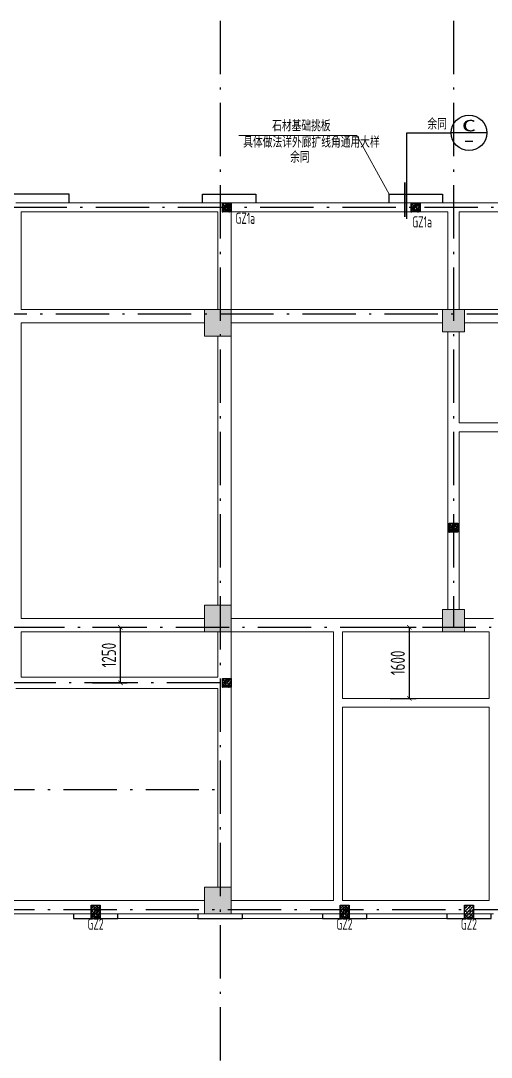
# Model space of a CAD drawing. Extents: x 169490 to 7584583, y -2399407 to 1374371.
# Drawn here: x 628908 to 639496, y 817704 to 841029 of the extents above; entities that cross this region are included whole.
import ezdxf
from ezdxf.enums import TextEntityAlignment as Align

# ---------------------------------------------------------------- set-up
doc = ezdxf.new("R2010")
doc.units = 0
doc.header["$LTSCALE"] = 100
doc.linetypes.add('CENTER', pattern=[8, 5, -1, 1, -1])
doc.linetypes.add('D3轴线点划线', pattern=[18.5, 12, -3, 0.5, -3])
doc.layers.get('0').update_dxf_attribs({"linetype": 'CONTINUOUS'})
doc.layers.get('DEFPOINTS').update_dxf_attribs({"linetype": 'CONTINUOUS'})
for name, color, linetype in [('A-DI-I(索引)', 21, 'CONTINUOUS'), ('BEAM_CONT', 4, 'CONTINUOUS'), ('C-DOTE', 8, 'D3轴线点划线'), ('GZ', 220, 'CENTER'), ('S-COLU-HATCH', 251, 'CONTINUOUS'), ('S-SLAB-DIM', 92, 'CONTINUOUS'), ('平面线脚', 30, 'CONTINUOUS'), ('线脚', 30, 'CONTINUOUS')]:
    doc.layers.add(name, color=color, linetype=linetype)
for name, color, linetype, lineweight in [('S-COLU-LINE1', 6, 'CONTINUOUS', 18), ('S-SLAB-GZ', 60, 'CONTINUOUS', 0), ('平面-看线', 45, 'CONTINUOUS', 15)]:
    doc.layers.add(name, color=color, linetype=linetype, lineweight=lineweight)
doc.styles.add('_TCH_LABEL', font='simhei.ttf')
doc.styles.add('TSSD_Dimension', font='Tssdeng.shx', dxfattribs={"width": 0.7, "bigfont": 'tssdchn.shx'})
doc.styles.add('TSSD_REIN', font='tssdeng.shx', dxfattribs={"width": 0.7, "bigfont": 'hztxt.shx'})
doc.dimstyles.new('TSSD_100_100$0', dxfattribs={"dimtxt": 320, "dimasz": 100, "dimexe": 150, "dimexo": 150, "dimgap": 100, "dimtad": 1, "dimdec": 0, "dimzin": 0, "dimdsep": 46, "dimtxsty": 'TSSD_Dimension', "dimblk": 'ARCHTICK', "dimcen": 0, "dimclrt": 7, "dimadec": 1, "dimazin": 0, "dimtfac": 1, "dimtdec": 0, "dimtix": 1, "dimtmove": 2, "dimatfit": 3, "dimldrblk": '_TSDBK', "dimfxl": 1, "dimtolj": 1, "dimtzin": 0, "dimarcsym": 0})

# ---------------------------------------------------------------- blocks, each defined once
blk = doc.blocks.new('_ARCHTICK')
at = {"const_width": 0.15}
blk.add_lwpolyline([(-0.5, -0.5), (0.5, 0.5)], dxfattribs=at)
blk = doc.blocks.new('*D3504')
at = {"layer": 'DEFPOINTS', "color": 0, "ltscale": 10, "transparency": 16777216}
for p in [(637069, 827379), (637653, 827379), (637069, 825779)]:
    blk.add_point(p, dxfattribs=at)
at = {"layer": 'S-SLAB-DIM', "color": 0, "lineweight": -2, "ltscale": 10, "transparency": 16777216}
for p, q in [((637219, 827379), (637803, 827379)), ((637653, 825779), (637653, 827379)), ((637219, 825779), (637803, 825779))]:
    blk.add_line(p, q, dxfattribs=at)
at = {"layer": 'S-SLAB-DIM', "color": 0, "lineweight": -2, "ltscale": 10, "transparency": 16777216, "xscale": 100, "yscale": 100, "zscale": 100}
for p, rotation in [((637653, 827379), 90), ((637653, 825779), 270)]:
    blk.add_blockref('_ARCHTICK', p, dxfattribs=dict(at, rotation=rotation))
at = {"layer": 'S-SLAB-DIM', "color": 7, "ltscale": 10, "transparency": 16777216, "insert": (637393, 826579), "char_height": 320, "attachment_point": 5, "rotation": 90, "style": 'TSSD_Dimension'}
blk.add_mtext('\\A1;1600', dxfattribs=at)
blk = doc.blocks.new('_TSDBK')
blk.add_line((-1, 0), (0, 0))
at = {"const_width": 0.5}
blk.add_lwpolyline([(-0.7, -0.7), (0.7, 0.7)], dxfattribs=at)
blk = doc.blocks.new('*D3513')
at = {"layer": 'DEFPOINTS', "color": 0, "ltscale": 10, "transparency": 16777216}
for p in [(630370, 827379), (631151, 827379), (630370, 826129)]:
    blk.add_point(p, dxfattribs=at)
at = {"layer": 'S-SLAB-DIM', "color": 0, "lineweight": -2, "ltscale": 10, "transparency": 16777216}
for p, q in [((630520, 827379), (631301, 827379)), ((631151, 826129), (631151, 827379)), ((630520, 826129), (631301, 826129))]:
    blk.add_line(p, q, dxfattribs=at)
at = {"layer": 'S-SLAB-DIM', "color": 0, "lineweight": -2, "ltscale": 10, "transparency": 16777216, "xscale": 100, "yscale": 100, "zscale": 100}
for p, rotation in [((631151, 827379), 90), ((631151, 826129), 270)]:
    blk.add_blockref('_ARCHTICK', p, dxfattribs=dict(at, rotation=rotation))
at = {"layer": 'S-SLAB-DIM', "color": 7, "ltscale": 10, "transparency": 16777216, "insert": (630891, 826754), "char_height": 320, "attachment_point": 5, "rotation": 90, "style": 'TSSD_Dimension'}
blk.add_mtext('\\A1;1250', dxfattribs=at)

msp = doc.modelspace()

# ---------------------------------------------------------------- hatches: boundary and pattern name
at = {"layer": 'GZ', "linetype": 'ByBlock'}
h = msp.add_hatch(dxfattribs=at)
h.set_pattern_fill('ARMORED', color=2, scale=10, style=0)
h.set_pattern_definition([(50, (-1011175.9, 1314634.19), (71.7260183, -6.2752135), [7.5, -82.5]), (355, (-1011175.9, 1314634.19), (-13.8751334, 75.2192134), [6, -66]), (100.4514, (-1011169.92, 1314633.67), (57.8509382, 68.9439542), [6.374019, -70.1142112]), (46.1842, (-1011175.9, 1314654.19), (106.724105, -16.5519014), [11.25, -123.75]), (96.6356, (-1011167, 1314652.81), (93.4662706, 97.411787), [9.561029, -105.1713]), (351.1842, (-1011175.9, 1314654.19), (93.4661945, 97.41186), [9, -99]), (21, (-1011165.9, 1314649.19), (59.6907052, -40.261889), [7.5, -82.5]), (326, (-1011165.9, 1314649.19), (24.3315332, 72.5150045), [6, -66]), (71.4514, (-1011160.924, 1314645.84), (84.0222629, 32.2530497), [6.374019, -70.1142112]), (37.5, (-1011175.898, 1314634.192), (1.21598553, 33.2893854), [0, -65.2, 0, -67, 0, -66.25]), (7.5, (-1011175.898, 1314634.192), (26.30695374, 39.4411712), [0, -38.2, 0, -63.7, 0, -25.25]), (327.5, (-1011198.198, 1314634.192), (53.3822436, -2.25548717), [0, -25, 0, -78, 0, -103.5]), (317.5, (-1011208.2, 1314634.19), (58.3186169, 10.0104982), [0, -32.5, 0, -51.8, 0, -73.5]), (45, (-1011175.9, 1314634.19), (-35.355339, 35.355339), [])])
h.paths.add_polyline_path([(633445.7, 836928.9), (633445.7, 836728.9), (633645.7, 836728.9), (633645.7, 836928.9)])
h = msp.add_hatch(dxfattribs=at)
h.set_pattern_fill('ARMORED', color=2, scale=10, style=0)
h.set_pattern_definition([(50, (-1006925.9, 1314634.19), (71.7260183, -6.2752135), [7.5, -82.5]), (355, (-1006925.9, 1314634.19), (-13.8751334, 75.2192134), [6, -66]), (100.4514, (-1006919.92, 1314633.67), (57.8509382, 68.9439542), [6.374019, -70.1142112]), (46.1842, (-1006925.9, 1314654.19), (106.724105, -16.5519014), [11.25, -123.75]), (96.6356, (-1006917, 1314652.81), (93.4662706, 97.411787), [9.561029, -105.1713]), (351.1842, (-1006925.9, 1314654.19), (93.4661945, 97.41186), [9, -99]), (21, (-1006915.9, 1314649.19), (59.6907052, -40.261889), [7.5, -82.5]), (326, (-1006915.9, 1314649.19), (24.3315332, 72.5150045), [6, -66]), (71.4514, (-1006910.924, 1314645.84), (84.0222629, 32.2530497), [6.374019, -70.1142112]), (37.5, (-1006925.898, 1314634.192), (1.21598553, 33.2893854), [0, -65.2, 0, -67, 0, -66.25]), (7.5, (-1006925.898, 1314634.192), (26.30695374, 39.4411712), [0, -38.2, 0, -63.7, 0, -25.25]), (327.5, (-1006948.198, 1314634.192), (53.3822436, -2.25548717), [0, -25, 0, -78, 0, -103.5]), (317.5, (-1006958.2, 1314634.19), (58.3186169, 10.0104982), [0, -32.5, 0, -51.8, 0, -73.5]), (45, (-1006925.9, 1314634.19), (-35.355339, 35.355339), [])])
h.paths.add_polyline_path([(637695.7, 836928.9), (637695.7, 836728.9), (637895.7, 836728.9), (637895.7, 836928.9)])
h = msp.add_hatch(dxfattribs=at)
h.set_pattern_fill('ARMORED', color=2, scale=10, style=0)
h.set_pattern_definition([(50, (-1006075.9, 1307429.19), (71.7260183, -6.2752135), [7.5, -82.5]), (355, (-1006075.9, 1307429.19), (-13.8751334, 75.2192134), [6, -66]), (100.4514, (-1006069.92, 1307428.67), (57.8509382, 68.9439542), [6.374019, -70.1142112]), (46.1842, (-1006075.9, 1307449.19), (106.724105, -16.5519014), [11.25, -123.75]), (96.6356, (-1006067, 1307447.81), (93.4662706, 97.411787), [9.561029, -105.1713]), (351.1842, (-1006075.9, 1307449.19), (93.4661945, 97.41186), [9, -99]), (21, (-1006065.9, 1307444.19), (59.6907052, -40.261889), [7.5, -82.5]), (326, (-1006065.9, 1307444.19), (24.3315332, 72.5150045), [6, -66]), (71.4514, (-1006060.924, 1307440.84), (84.0222629, 32.2530497), [6.374019, -70.1142112]), (37.5, (-1006075.898, 1307429.192), (1.21598553, 33.2893854), [0, -65.2, 0, -67, 0, -66.25]), (7.5, (-1006075.898, 1307429.192), (26.30695374, 39.4411712), [0, -38.2, 0, -63.7, 0, -25.25]), (327.5, (-1006098.198, 1307429.192), (53.3822436, -2.25548717), [0, -25, 0, -78, 0, -103.5]), (317.5, (-1006108.2, 1307429.19), (58.3186169, 10.0104982), [0, -32.5, 0, -51.8, 0, -73.5]), (45, (-1006075.9, 1307429.19), (-35.355339, 35.355339), [])])
h.paths.add_polyline_path([(638545.7, 829723.9), (638545.7, 829523.9), (638745.7, 829523.9), (638745.7, 829723.9)])
h = msp.add_hatch(dxfattribs=at)
h.set_pattern_fill('ARMORED', color=2, scale=10, style=0)
h.set_pattern_definition([(50, (-1011175.9, 1303934.19), (71.7260183, -6.2752135), [7.5, -82.5]), (355, (-1011175.9, 1303934.19), (-13.8751334, 75.2192134), [6, -66]), (100.4514, (-1011169.92, 1303933.67), (57.8509382, 68.9439542), [6.374019, -70.1142112]), (46.1842, (-1011175.9, 1303954.19), (106.724105, -16.5519014), [11.25, -123.75]), (96.6356, (-1011167, 1303952.81), (93.4662706, 97.411787), [9.561029, -105.1713]), (351.1842, (-1011175.9, 1303954.19), (93.4661945, 97.41186), [9, -99]), (21, (-1011165.9, 1303949.19), (59.6907052, -40.261889), [7.5, -82.5]), (326, (-1011165.9, 1303949.19), (24.3315332, 72.5150045), [6, -66]), (71.4514, (-1011160.924, 1303945.84), (84.0222629, 32.2530497), [6.374019, -70.1142112]), (37.5, (-1011175.898, 1303934.192), (1.21598553, 33.2893854), [0, -65.2, 0, -67, 0, -66.25]), (7.5, (-1011175.898, 1303934.192), (26.30695374, 39.4411712), [0, -38.2, 0, -63.7, 0, -25.25]), (327.5, (-1011198.198, 1303934.192), (53.3822436, -2.25548717), [0, -25, 0, -78, 0, -103.5]), (317.5, (-1011208.2, 1303934.19), (58.3186169, 10.0104982), [0, -32.5, 0, -51.8, 0, -73.5]), (45, (-1011175.9, 1303934.19), (-35.355339, 35.355339), [])])
h.paths.add_polyline_path([(633445.7, 826228.9), (633445.7, 826028.9), (633645.7, 826028.9), (633645.7, 826228.9)])
h = msp.add_hatch(dxfattribs=at)
h.set_pattern_fill('ARMORED', color=2, scale=10, style=0)
h.set_pattern_definition([(50, (-1014126.11, 1298734.19), (71.7260183, -6.2752135), [7.5, -82.5]), (355, (-1014126.11, 1298734.19), (-13.8751334, 75.2192134), [6, -66]), (100.4514, (-1014120.13, 1298733.67), (57.8509382, 68.9439542), [6.374019, -70.1142112]), (46.1842, (-1014126.11, 1298754.19), (106.724105, -16.5519014), [11.25, -123.75]), (96.6356, (-1014117.22, 1298752.81), (93.4662706, 97.411787), [9.561029, -105.1713]), (351.1842, (-1014126.11, 1298754.19), (93.4661945, 97.41186), [9, -99]), (21, (-1014116.11, 1298749.19), (59.6907052, -40.261889), [7.5, -82.5]), (326, (-1014116.11, 1298749.19), (24.3315332, 72.5150045), [6, -66]), (71.4514, (-1014111.136, 1298745.84), (84.0222629, 32.2530497), [6.374019, -70.1142112]), (37.5, (-1014126.11, 1298734.192), (1.21598553, 33.2893854), [0, -65.2, 0, -67, 0, -66.25]), (7.5, (-1014126.11, 1298734.192), (26.30695374, 39.4411712), [0, -38.2, 0, -63.7, 0, -25.25]), (327.5, (-1014148.41, 1298734.192), (53.3822436, -2.25548717), [0, -25, 0, -78, 0, -103.5]), (317.5, (-1014158.41, 1298734.19), (58.3186169, 10.0104982), [0, -32.5, 0, -51.8, 0, -73.5]), (45, (-1014126.11, 1298734.19), (-35.355339, 35.355339), [])])
h.paths.add_polyline_path([(630495.5, 821128.9), (630495.5, 820828.9), (630695.5, 820828.9), (630695.5, 821128.9)])
h = msp.add_hatch(dxfattribs=at)
h.set_pattern_fill('ARMORED', color=2, scale=10, style=0)
h.set_pattern_definition([(50, (-1008525.9, 1298734.19), (71.7260183, -6.2752135), [7.5, -82.5]), (355, (-1008525.9, 1298734.19), (-13.8751334, 75.2192134), [6, -66]), (100.4514, (-1008519.92, 1298733.67), (57.8509382, 68.9439542), [6.374019, -70.1142112]), (46.1842, (-1008525.9, 1298754.19), (106.724105, -16.5519014), [11.25, -123.75]), (96.6356, (-1008517, 1298752.81), (93.4662706, 97.411787), [9.561029, -105.1713]), (351.1842, (-1008525.9, 1298754.19), (93.4661945, 97.41186), [9, -99]), (21, (-1008515.9, 1298749.19), (59.6907052, -40.261889), [7.5, -82.5]), (326, (-1008515.9, 1298749.19), (24.3315332, 72.5150045), [6, -66]), (71.4514, (-1008510.924, 1298745.84), (84.0222629, 32.2530497), [6.374019, -70.1142112]), (37.5, (-1008525.898, 1298734.192), (1.21598553, 33.2893854), [0, -65.2, 0, -67, 0, -66.25]), (7.5, (-1008525.898, 1298734.192), (26.30695374, 39.4411712), [0, -38.2, 0, -63.7, 0, -25.25]), (327.5, (-1008548.198, 1298734.192), (53.3822436, -2.25548717), [0, -25, 0, -78, 0, -103.5]), (317.5, (-1008558.2, 1298734.19), (58.3186169, 10.0104982), [0, -32.5, 0, -51.8, 0, -73.5]), (45, (-1008525.9, 1298734.19), (-35.355339, 35.355339), [])])
h.paths.add_polyline_path([(636095.7, 821128.9), (636095.7, 820828.9), (636295.7, 820828.9), (636295.7, 821128.9)])
h = msp.add_hatch(dxfattribs=at)
h.set_pattern_fill('ARMORED', color=2, scale=10, style=0)
h.set_pattern_definition([(50, (-1005725.9, 1298734.19), (71.7260183, -6.2752135), [7.5, -82.5]), (355, (-1005725.9, 1298734.19), (-13.8751334, 75.2192134), [6, -66]), (100.4514, (-1005719.92, 1298733.67), (57.8509382, 68.9439542), [6.374019, -70.1142112]), (46.1842, (-1005725.9, 1298754.19), (106.724105, -16.5519014), [11.25, -123.75]), (96.6356, (-1005717, 1298752.81), (93.4662706, 97.411787), [9.561029, -105.1713]), (351.1842, (-1005725.9, 1298754.19), (93.4661945, 97.41186), [9, -99]), (21, (-1005715.9, 1298749.19), (59.6907052, -40.261889), [7.5, -82.5]), (326, (-1005715.9, 1298749.19), (24.3315332, 72.5150045), [6, -66]), (71.4514, (-1005710.924, 1298745.84), (84.0222629, 32.2530497), [6.374019, -70.1142112]), (37.5, (-1005725.898, 1298734.192), (1.21598553, 33.2893854), [0, -65.2, 0, -67, 0, -66.25]), (7.5, (-1005725.898, 1298734.192), (26.30695374, 39.4411712), [0, -38.2, 0, -63.7, 0, -25.25]), (327.5, (-1005748.198, 1298734.192), (53.3822436, -2.25548717), [0, -25, 0, -78, 0, -103.5]), (317.5, (-1005758.2, 1298734.19), (58.3186169, 10.0104982), [0, -32.5, 0, -51.8, 0, -73.5]), (45, (-1005725.9, 1298734.19), (-35.355339, 35.355339), [])])
h.paths.add_polyline_path([(638895.7, 821128.9), (638895.7, 820828.9), (639095.7, 820828.9), (639095.7, 821128.9)])
at = {"layer": 'S-COLU-HATCH', "ltscale": 10}
h = msp.add_hatch(color=256, dxfattribs=at)
h.dxf.hatch_style = 1
h.paths.add_polyline_path([(633645.7, 834528.9), (633045.7, 834528.9), (633045.7, 833928.9), (633645.7, 833928.9)])
h = msp.add_hatch(color=256, dxfattribs=at)
h.dxf.hatch_style = 1
h.paths.add_polyline_path([(638895.7, 834528.9), (638395.7, 834528.9), (638395.7, 834028.9), (638895.7, 834028.9)])
h = msp.add_hatch(color=256, dxfattribs=at)
h.dxf.hatch_style = 1
h.paths.add_polyline_path([(633645.7, 827878.9), (633045.7, 827878.9), (633045.7, 827278.9), (633645.7, 827278.9)])
h = msp.add_hatch(color=256, dxfattribs=at)
h.dxf.hatch_style = 1
h.paths.add_polyline_path([(638895.7, 827778.9), (638395.7, 827778.9), (638395.7, 827278.9), (638895.7, 827278.9)])
h = msp.add_hatch(color=256, dxfattribs=at)
h.dxf.hatch_style = 1
h.paths.add_polyline_path([(633645.7, 821528.9), (633045.7, 821528.9), (633045.7, 820928.9), (633645.7, 820928.9)])

# ---------------------------------------------------------------- linework, layer by layer
at = {"layer": 'A-DI-I(索引)'}
for p, q in [((637598.4, 836571.2), (637598.4, 838507.2)), ((637598.4, 838507.2), (638596.5, 838507.2)), ((639394.2, 838507.2), (638594.2, 838507.2))]:
    msp.add_line(p, q, dxfattribs=at)
at = {"layer": 'A-DI-I(索引)', "const_width": 40}
msp.add_lwpolyline([(637550.8, 837395.4), (637550.8, 836612.1)], dxfattribs=at)
at = {"layer": 'A-DI-I(索引)'}
msp.add_circle((638994.2, 838507.2), 400, dxfattribs=at)
at = {"layer": 'BEAM_CONT', "lineweight": 18}
for p, q in [((633395.7, 836928.9), (628795.7, 836928.9)), ((638645.7, 836928.9), (633395.7, 836928.9)), ((642095.7, 836928.9), (638645.7, 836928.9)), ((628920.7, 836728.9), (633345.7, 836728.9)), ((628920.7, 834528.9), (628920.7, 836728.9)), ((633345.7, 836728.9), (633345.7, 834528.9)), ((633645.7, 834528.9), (633645.7, 836728.9)), ((633645.7, 836728.9), (638520.7, 836728.9)), ((638520.7, 836728.9), (638520.7, 834528.9)), ((638770.7, 836728.9), (641895.7, 836728.9)), ((638770.7, 834528.9), (638770.7, 836728.9)), ((633045.7, 834528.9), (628920.7, 834528.9)), ((638395.7, 834528.9), (633645.7, 834528.9)), ((641595.7, 834528.9), (638895.7, 834528.9)), ((628920.7, 834228.9), (633045.7, 834228.9)), ((628920.7, 827578.9), (628920.7, 834228.9)), ((633645.7, 834228.9), (638395.7, 834228.9)), ((638895.7, 834228.9), (641595.7, 834228.9)), ((633345.7, 833928.9), (633345.7, 827878.9)), ((633645.7, 827878.9), (633645.7, 833928.9)), ((638520.7, 834028.9), (638520.7, 831878.9)), ((638770.7, 831978.9), (638770.7, 834028.9)), ((638520.7, 831878.9), (638520.7, 827778.9)), ((641895.7, 831978.9), (638770.7, 831978.9)), ((638770.7, 827778.9), (638770.7, 831778.9)), ((638770.7, 831778.9), (641895.7, 831778.9)), ((633045.7, 827578.9), (628920.7, 827578.9)), ((636045.7, 827578.9), (633645.7, 827578.9)), ((638395.7, 827578.9), (636045.7, 827578.9)), ((639545.7, 827578.9), (638895.7, 827578.9)), ((628920.7, 827278.9), (633045.7, 827278.9)), ((628920.7, 826253.9), (628920.7, 827278.9)), ((633345.7, 827278.9), (633345.7, 826253.9)), ((633645.7, 826128.9), (633645.7, 827278.9)), ((633645.7, 827278.9), (635945.7, 827278.9)), ((635945.7, 827278.9), (635945.7, 825678.9)), ((636145.7, 827278.9), (638395.7, 827278.9)), ((636145.7, 825778.9), (636145.7, 827278.9)), ((638895.7, 827278.9), (639445.7, 827278.9)), ((639445.7, 827278.9), (639445.7, 825778.9)), ((633345.7, 826253.9), (628920.7, 826253.9)), ((628795.7, 826003.9), (633345.7, 826003.9)), ((633345.7, 826003.9), (633345.7, 821528.9)), ((633645.7, 821528.9), (633645.7, 826128.9)), ((639445.7, 825778.9), (636145.7, 825778.9)), ((635945.7, 825678.9), (635945.7, 821228.9)), ((636145.7, 821228.9), (636145.7, 825578.9)), ((636145.7, 825578.9), (639445.7, 825578.9)), ((639445.7, 825578.9), (639445.7, 821228.9)), ((633045.7, 821228.9), (625295.7, 821228.9)), ((635945.7, 821228.9), (633645.7, 821228.9)), ((639445.7, 821228.9), (636145.7, 821228.9)), ((625295.7, 820928.9), (633045.7, 820928.9)), ((633645.7, 820928.9), (636045.7, 820928.9)), ((636045.7, 820928.9), (639545.7, 820928.9))]:
    msp.add_line(p, q, dxfattribs=at)
at = {"layer": 'C-DOTE'}
for p, q in [((633395.7, 841028.9), (633395.7, 816328.9)), ((638645.7, 841028.9), (638645.7, 827378.9)), ((683595.7, 836828.9), (605819.4, 836828.9)), ((641995.7, 834428.9), (605819.4, 834428.9)), ((624995.7, 827378.9), (683595.7, 827378.9)), ((633395.7, 826128.9), (624995.7, 826128.9)), ((605819.4, 823728.9), (633395.7, 823728.9)), ((605819.4, 821028.9), (683595.7, 821028.9))]:
    msp.add_line(p, q, dxfattribs=at)
at = {"layer": 'GZ', "color": 2, "linetype": 'ByBlock'}
for points in [[(633445.7, 836928.9), (633645.7, 836928.9), (633645.7, 836728.9), (633445.7, 836728.9)], [(637695.7, 836928.9), (637895.7, 836928.9), (637895.7, 836728.9), (637695.7, 836728.9)], [(638545.7, 829723.9), (638745.7, 829723.9), (638745.7, 829523.9), (638545.7, 829523.9)], [(633445.7, 826228.9), (633645.7, 826228.9), (633645.7, 826028.9), (633445.7, 826028.9)], [(630495.5, 821128.9), (630695.5, 821128.9), (630695.5, 820828.9), (630495.5, 820828.9)], [(636095.7, 821128.9), (636295.7, 821128.9), (636295.7, 820828.9), (636095.7, 820828.9)], [(638895.7, 821128.9), (639095.7, 821128.9), (639095.7, 820828.9), (638895.7, 820828.9)]]:
    msp.add_lwpolyline(points, close=True, dxfattribs=at)
at = {"layer": 'S-COLU-LINE1'}
for points in [[(633645.7, 834528.9), (633045.7, 834528.9), (633045.7, 833928.9), (633645.7, 833928.9)], [(638895.7, 834528.9), (638395.7, 834528.9), (638395.7, 834028.9), (638895.7, 834028.9)], [(633645.7, 827878.9), (633045.7, 827878.9), (633045.7, 827278.9), (633645.7, 827278.9)], [(638895.7, 827778.9), (638395.7, 827778.9), (638395.7, 827278.9), (638895.7, 827278.9)], [(633645.7, 821528.9), (633045.7, 821528.9), (633045.7, 820928.9), (633645.7, 820928.9)]]:
    msp.add_lwpolyline(points, close=True, dxfattribs=at)
at = {"layer": 'S-SLAB-GZ'}
msp.add_lwpolyline([(637195.7, 837128.9), (636472.8, 838449.9), (633813.1, 838449.9)], dxfattribs=at)
at = {"layer": '平面-看线'}
for points in [[(631095.7, 820828.9), (632895.7, 820828.9)], [(633895.7, 820828.9), (635695.7, 820828.9)], [(636695.7, 820828.9), (638495.7, 820828.9)]]:
    msp.add_lwpolyline(points, dxfattribs=at)
at = {"layer": '平面线脚'}
for points in [[(629995.7, 836928.9), (629995.7, 837128.9), (628595.7, 837128.9), (628595.7, 836928.9)], [(632995.7, 836928.9), (632995.7, 837028.9), (632995.7, 837028.9), (632995.7, 837128.9), (634195.7, 837128.9), (634195.7, 837028.9), (634195.7, 837028.9), (634195.7, 836928.9)], [(637195.7, 836928.9), (637195.7, 837028.9), (637195.7, 837028.9), (637195.7, 837128.9), (638395.7, 837128.9), (638395.7, 837028.9), (638395.7, 837028.9), (638395.7, 836928.9)]]:
    msp.add_lwpolyline(points, dxfattribs=at)
at = {"layer": '线脚', "color": 10}
for points in [[(630095.7, 820928.9), (630095.7, 820828.9), (631095.7, 820828.9), (631095.7, 820928.9)], [(632895.7, 820928.9), (632895.7, 820828.9), (633895.7, 820828.9), (633895.7, 820928.9)], [(635695.7, 820928.9), (635695.7, 820828.9), (636695.7, 820828.9), (636695.7, 820928.9)], [(638495.7, 820928.9), (638495.7, 820828.9), (639495.7, 820828.9), (639495.7, 820928.9)]]:
    msp.add_lwpolyline(points, dxfattribs=at)

# ---------------------------------------------------------------- texts
at = {"layer": 'A-DI-I(索引)', "style": 'TSSD_REIN', "width": 0.65}
msp.add_text('余同', height=250, dxfattribs=at).set_placement((638057.8, 838581.9))
at = {"layer": 'A-DI-I(索引)', "style": '_TCH_LABEL', "width": 1.738281}
for s, p, p2 in [('C', (638833.2, 838539.4), (639155.2, 838539.4)), ('-', (638833.2, 838217.4), (639155.2, 838217.4))]:
    msp.add_text(s, height=257.6, dxfattribs=at).set_placement(p, p2, align=Align.FIT)
at = {"layer": 'GZ', "color": 2, "linetype": 'ByBlock', "style": 'TSSD_REIN', "width": 0.65}
for s, p in [('GZ1a', (633740.2, 836458.4)), ('GZ1a', (637719.6, 836377.3)), ('GZ2', (630412.8, 820574.9)), ('GZ2', (636013, 820574.9)), ('GZ2', (638813, 820574.9))]:
    msp.add_text(s, height=250, dxfattribs=at).set_placement(p)
at = {"layer": 'S-SLAB-GZ', "style": 'TSSD_REIN', "width": 0.65}
for s, p in [('石材基础挑板', (634564.7, 838540.1)), ('具体做法详外廊扩线角通用大样', (633914.7, 838172.6)), ('余同', (634969.7, 837835.6))]:
    msp.add_text(s, height=250, dxfattribs=at).set_placement(p)

# ---------------------------------------------------------------- dimensions: what is measured, and where the dimension line sits
at = {"layer": 'S-SLAB-DIM', "ltscale": 10}
for base, p1, p2, picture, middle in [((631151.4, 827378.9), (630370.4, 826128.9), (630370.4, 827378.9), '*D3513', (630891.4, 826753.9)), ((637652.5, 827378.9), (637069.2, 825778.9), (637069.2, 827378.9), '*D3504', (637392.5, 826578.9))]:
    dim = msp.add_linear_dim(base=base, p1=p1, p2=p2, angle=90, dimstyle='TSSD_100_100$0', dxfattribs=at)
    dim.commit()
    dim.dimension.update_dxf_attribs({"geometry": picture, "text_midpoint": middle})

doc.saveas('drawing.dxf')
